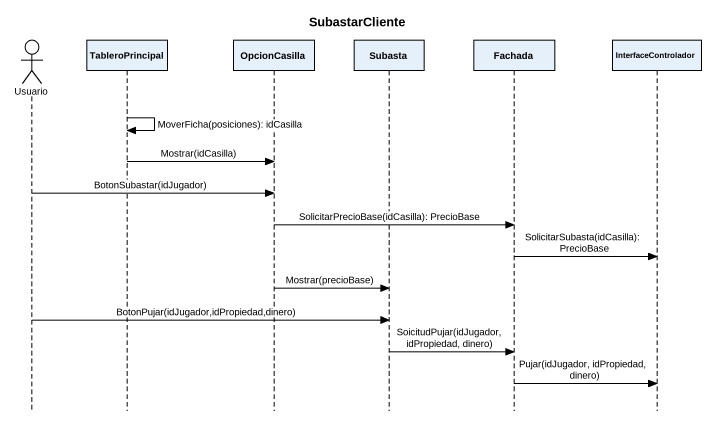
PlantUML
@startuml
title SubastarCliente
hide footbox
actor Usuario
participant TableroPrincipal
participant OpcionCasilla
participant Subasta
participant Fachada
participant InterfaceControlador

TableroPrincipal -> TableroPrincipal : MoverFicha(posiciones): idCasilla
TableroPrincipal -> OpcionCasilla : Mostrar(idCasilla)
Usuario -> OpcionCasilla : BotonSubastar(idJugador)
OpcionCasilla -> Fachada : SolicitarPrecioBase(idCasilla): PrecioBase
Fachada -> InterfaceControlador : SolicitarSubasta(idCasilla): PrecioBase
OpcionCasilla -> Subasta : Mostrar(precioBase)
Usuario -> Subasta : BotonPujar(idJugador,idPropiedad,dinero)
Subasta -> Fachada : SoicitudPujar(idJugador, idPropiedad, dinero)
Fachada -> InterfaceControlador : Pujar(idJugador, idPropiedad, dinero)
@enduml
